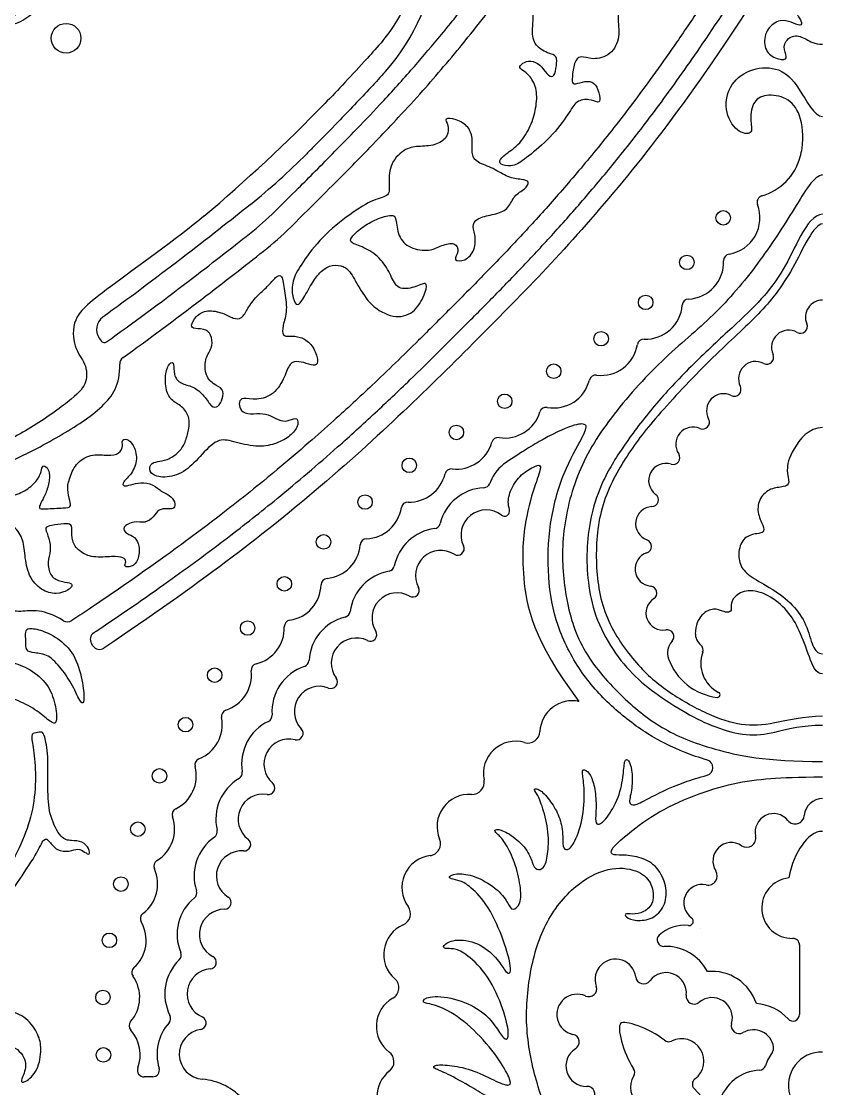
# Model space of a CAD drawing. Header units: millimetres. Extents: x 21 to 106, y -8 to 188.
# Drawn here: x 66.73 to 97.29, y 121.72 to 162.44 of the extents above; entities that cross this region are included whole.
import ezdxf

# ---------------------------------------------------------------- set-up
doc = ezdxf.new("R2010")
doc.units = ezdxf.units.MM
doc.header["$MEASUREMENT"] = 0
doc.layers.add('Layer 03', color=5, linetype='Continuous')

msp = doc.modelspace()

# ---------------------------------------------------------------- linework, layer by layer
at = {"layer": 'Layer 03'}
for p, q in [((69.704, 150.348), (69.774, 150.249)), ((69.459, 138.619), (69.406, 138.704)), ((96.405, 127.205), (96.405, 124.549)), ((92.93, 121.127), (92.385, 121.722))]:
    msp.add_line(p, q, dxfattribs=at)
for centre, radius in [((68.438, 161.795), 0.567), ((93.497, 154.944), 0.277), ((92.111, 153.245), 0.277), ((90.54, 151.718), 0.277), ((88.841, 150.333), 0.277), ((87.033, 149.093), 0.277), ((85.165, 147.945), 0.277), ((83.321, 146.758), 0.277), ((81.525, 145.501), 0.277), ((79.838, 144.102), 0.277), ((78.257, 142.582), 0.277), ((76.761, 140.98), 0.277), ((75.36, 139.294), 0.277), ((74.104, 137.497), 0.277), ((72.992, 135.608), 0.277), ((72, 133.653), 0.277), ((71.175, 131.622), 0.277), ((70.529, 129.527), 0.277), ((70.089, 127.38), 0.277), ((69.844, 125.202), 0.277), ((69.863, 123.011), 0.277)]:
    msp.add_circle(centre, radius, dxfattribs=at)
for centre, radius, start, end in [((76.928, 164.832), 4.764, 318.8071, 2.9508), ((74.93, 165.641), 7.646, 318.0381, 356.1356), ((34.507, 201.715), 60.966, 310, 315.92069), ((58.877, 176.017), 26.421, 308.8921, 315.1681), ((94.359, 157.843), 2.153, 286.4044, 344.669), ((95.038, 155.538), 0.25, 106.4044, 201.1045), ((67.678, 164.09), 12.46, 308.4802, 314.4795), ((93.497, 154.944), 1.401, 279.2103, 21.1045), ((67.687, 164.079), 13.296, 308.4802, 314.48), ((93.761, 153.314), 0.25, 99.2103, 182.3772), ((92.111, 153.245), 1.401, 272.6254, 2.3772), ((90.54, 151.718), 1.401, 267.5795, 355.7591), ((92.187, 151.596), 0.25, 92.6254, 175.7591), ((97.289, 151.152), 0.655, 90, 202.8154), ((70.177, 150.684), 0.58, 125.7563, 215.3112), ((95.993, 150.003), 0.655, 60.2912, 204.7828), ((96.446, 150.797), 0.26, 240.2911, 22.8154), ((69.897, 150.335), 0.15, 215.3112, 305.4354), ((90.47, 150.068), 0.25, 87.5795, 170.766), ((88.841, 150.333), 1.401, 262.8681, 350.766), ((70.785, 149.372), 0.3, 125.5612, 181.6066), ((94.736, 148.81), 0.655, 62.2551, 206.4945), ((95.162, 149.62), 0.26, 242.2551, 24.7828), ((87.033, 149.093), 1.401, 259.9669, 346.027), ((88.635, 148.694), 0.25, 82.8681, 166.027), ((93.516, 147.58), 0.655, 63.962, 208.5717), ((93.918, 148.402), 0.26, 243.962, 26.4945), ((85.165, 147.945), 1.401, 261.1739, 343.1675), ((86.745, 147.467), 0.25, 79.9669, 163.1675), ((92.713, 147.143), 0.26, 246.0703, 28.5717), ((92.342, 146.307), 0.655, 66.0703, 214.1931), ((83.321, 146.758), 1.401, 263.3938, 344.3728), ((84.911, 146.313), 0.25, 81.1739, 164.3728), ((91.585, 145.793), 0.26, 252.309, 34.1931), ((83.131, 145.118), 0.25, 83.3938, 166.5771), ((86.149, 144.242), 1.657, 124.1504, 157.6181), ((91.308, 144.922), 0.655, 72.309, 233.5338), ((81.525, 145.501), 1.401, 268.0895, 346.5771), ((84.456, 142.844), 1.807, 92.7156, 166.1389), ((84.358, 144.899), 0.25, 272.7156, 339.1991), ((90.764, 144.186), 0.26, 272.9885, 53.5338), ((79.838, 144.102), 1.401, 272.283, 351.2582), ((81.47, 143.851), 0.25, 88.0895, 171.2582), ((84.456, 142.844), 0.957, 52.1079, 205.7928), ((85.159, 143.747), 0.188, 232.1078, 0), ((90.812, 143.273), 0.655, 92.9885, 250.1859), ((82.725, 141.297), 1.807, 97.4622, 168.4625), ((82.458, 143.337), 0.25, 277.4622, 346.1389), ((79.904, 142.452), 0.25, 92.283, 175.4688), ((90.502, 142.412), 0.26, 288.3976, 70.1859), ((78.257, 142.582), 1.401, 275.374, 355.4688), ((82.725, 141.297), 0.957, 57.8084, 208.0898), ((83.369, 142.319), 0.25, 237.8084, 25.7928), ((90.79, 141.544), 0.655, 108.3976, 264.7471), ((81.06, 139.681), 1.807, 99.7987, 172.2852), ((80.71, 141.708), 0.25, 279.7987, 348.4625), ((76.761, 140.98), 1.401, 278.667, 358.5644), ((78.412, 140.938), 0.25, 95.374, 178.5644), ((90.707, 140.633), 0.26, 303.1892, 84.7471), ((81.06, 139.681), 0.957, 60.1713, 211.9209), ((81.66, 140.728), 0.25, 240.1713, 28.0899), ((91.207, 139.868), 0.655, 123.1892, 279.3499), ((79.506, 137.958), 1.807, 103.6174, 176.9203), ((79.021, 139.957), 0.25, 283.6174, 352.2852), ((68.492, 139.828), 0.3, 237.8339, 303.6635), ((75.36, 139.294), 1.401, 283.4806, 1.8487), ((77.01, 139.347), 0.25, 98.667, 181.8487), ((69.66, 138.864), 0.3, 123.833, 212.1006), ((79.506, 137.958), 0.957, 63.9817, 216.4775), ((80.035, 139.043), 0.25, 243.9817, 31.9209), ((91.356, 138.966), 0.26, 317.2805, 101.0377), ((93.526, 138.881), 2.246, 171.2969, 171.3011), ((93.022, 139.093), 0.589, 178.3699, 229.639), ((69.713, 138.779), 0.3, 212.1006, 303.8294), ((92.028, 138.345), 0.655, 137.2805, 199.6782), ((92.028, 138.345), 0.655, 36.96269365956966, 36.96270108647774), ((92.478, 138.453), 0.25, 340.3245, 49.639), ((77.451, 138.068), 0.25, 288.291, 356.9203), ((93.526, 138.881), 2.246, 199.6782, 263.2948), ((93.888, 137.949), 1.247, 160.3245, 242.9789), ((74.104, 137.497), 1.401, 287.9216, 6.6455), ((75.745, 137.688), 0.25, 103.4806, 186.6455), ((78.097, 136.115), 1.807, 108.291, 184.3647), ((78.535, 137.24), 0.25, 248.7338, 36.4775), ((78.097, 136.115), 0.957, 68.7339, 223.9398), ((93.276, 136.749), 0.1, 263.2948, 62.9789), ((87.738, 135.293), 1.23, 77.997, 177.4404), ((74.612, 135.926), 0.25, 107.9216, 191.1087), ((72.992, 135.608), 1.401, 291.497, 11.1087), ((76.939, 134.105), 1.807, 115.7265, 189.2464), ((76.046, 135.958), 0.25, 295.7265, 4.3647), ((77.228, 135.277), 0.25, 256.1513, 43.9398), ((86.05, 135.368), 0.46, 253.9027, 357.4404), ((76.939, 134.105), 0.957, 76.1513, 228.8719), ((85.581, 133.745), 1.23, 73.9027, 191.4525), ((72, 133.653), 1.401, 296.3275, 14.6748), ((73.597, 134.071), 0.25, 111.497, 194.6748), ((92.807, 133.968), 0.3, 284.9001, 73.3059), ((75.955, 132.003), 1.807, 120.5836, 193.3882), ((74.908, 133.774), 0.25, 300.5836, 9.2464), ((76.145, 133.196), 0.25, 260.9581, 48.8719), ((83.925, 133.409), 0.46, 266.2674, 11.4525), ((75.955, 132.003), 0.957, 80.9581, 233.0005), ((83.815, 131.723), 1.23, 86.2674, 202.7893), ((97.289, 132.09), 0.702, 90, 175.5841), ((72.732, 132.173), 0.25, 116.3275, 199.496), ((71.175, 131.622), 1.401, 301.2554, 19.496), ((95.419, 131.513), 0.702, 38.7431, 192.707), ((96.24, 132.171), 0.35, 218.7431, 355.5841), ((73.953, 131.527), 0.25, 304.7318, 13.3882), ((75.126, 129.836), 1.807, 124.7318, 198.1588), ((75.228, 131.039), 0.25, 265.1195, 53.0005), ((82.257, 131.068), 0.46, 277.3843, 22.7893), ((93.806, 130.408), 0.702, 56.1158, 212.7334), ((94.393, 131.281), 0.35, 236.1158, 12.707), ((75.126, 129.836), 0.957, 85.1195, 237.7852), ((72.032, 130.21), 0.25, 121.2554, 204.4234), ((82.474, 129.393), 1.23, 97.3843, 216.1986), ((70.529, 129.527), 1.401, 306.8388, 24.4234), ((92.921, 129.839), 0.35, 257.6046, 32.7334), ((92.696, 128.812), 0.702, 77.6046, 234.6664), ((96.124, 128.611), 1.157, 96.429, 271.2708), ((73.171, 129.195), 0.25, 309.4955, 18.1588), ((74.479, 127.608), 1.807, 129.4955, 202.6298), ((74.482, 128.815), 0.25, 269.8691, 57.7852), ((71.519, 128.206), 0.25, 126.8388, 209.9973), ((74.479, 127.608), 0.957, 89.8691, 242.2114), ((81.111, 128.395), 0.46, 293.3508, 36.1986), ((70.089, 127.38), 1.401, 312.006, 29.9973), ((81.781, 126.843), 1.23, 113.3508, 228.8031), ((92.018, 126.552), 1.406, 83.4204, 133.0823), ((92.197, 128.108), 0.16, 263.4204, 54.6664), ((91.228, 127.397), 0.25, 133.0823, 272.5143), ((92.018, 126.552), 1.406, 64.20273111453643, 64.20273918509045), ((96.155, 127.205), 0.25, 0, 91.2708), ((91.317, 125.373), 1.776, 27.2802, 92.5143), ((74.009, 125.336), 1.807, 133.9884, 206.967), ((72.58, 126.816), 0.25, 313.9884, 22.6298), ((73.916, 126.54), 0.25, 274.4068, 62.2114), ((89.39, 125.889), 0.776, 7.0106, 199.4483), ((71.194, 126.153), 0.25, 132.006, 215.1713), ((74.009, 125.336), 0.957, 94.4068, 246.6039), ((91.317, 125.373), 1.776, 142.2235, 143.039), ((69.844, 125.202), 1.401, 318.9427, 35.1713), ((80.668, 125.572), 0.46, 299.4355, 48.8031), ((90.457, 126.02), 0.3, 187.0106, 323.039), ((91.317, 125.373), 0.776, 353.3668, 143.039), ((93.071, 124.42), 1.776, 17.9024, 95.6889), ((88.375, 125.53), 0.3, 245.5561, 19.4483), ((81.498, 124.1), 1.23, 119.4355, 233.0488), ((87.93, 124.551), 0.776, 65.5561, 257.9938), ((92.385, 125.249), 0.3, 173.3668, 309.6023), ((93.071, 124.42), 0.776, 343.8486, 129.6023), ((94.65, 123.194), 1.776, 41.9835, 86.416), ((71.089, 124.117), 0.25, 138.9427, 222.0717), ((73.712, 123.034), 1.807, 138.2985, 197.0985), ((72.176, 124.403), 0.25, 318.2985, 26.967), ((73.53, 124.228), 0.25, 278.6616, 66.6039), ((94.104, 124.121), 0.3, 163.8486, 300.4698), ((96.155, 124.549), 0.25, 221.9835, 360), ((69.863, 123.011), 1.401, 339.1374, 42.0717), ((73.712, 123.034), 0.957, 98.6616, 265.6378), ((87.706, 123.499), 0.3, 301.9654, 77.9938), ((94.65, 123.194), 0.776, 8.5915, 120.4698), ((91.419, 123.762), 0.25, 231.5746, 296.3078), ((91.908, 122.774), 0.852, 306.8501, 116.3078), ((80.482, 122.75), 0.46, 307.9507, 53.0488), ((88.276, 122.586), 0.776, 121.9654, 271.6376), ((97.237, 121.857), 2.256, 145.6192, 160.8922), ((95.17, 123.272), 0.25, 325.6192, 8.5915), ((97.237, 121.857), 1.256, 87.6527, 197.6752), ((94.87, 122.678), 0.25, 273.0949, 340.8922), ((71.406, 122.423), 0.25, 159.1374, 272.7181), ((71.745, 122.429), 0.25, 269.5756, 17.0985), ((81.521, 121.417), 1.23, 127.9507, 231.6067), ((90.814, 121.771), 0.852, 148.6966, 318.1543), ((89.872, 122.344), 0.25, 328.6966, 33.4298), ((94.975, 120.739), 1.692, 93.0949, 163.3253), ((73.464, 119.791), 2.295, 40.5933, 85.6378), ((88.307, 121.511), 0.3, 315.4021, 91.6376), ((92.569, 121.891), 0.25, 126.8501, 222.5022)]:
    msp.add_arc(centre, radius, start, end, dxfattribs=at)
for points, knots in [([(76.408, 155.2), (76.705, 155.491), (77.216, 155.998), (77.976, 156.759), (78.68, 157.469), (79.505, 158.311), (80.48, 159.334), (81.556, 160.522), (82.655, 161.807), (83.552, 162.919), (84.308, 163.911), (85.207, 165.14), (86.394, 166.862), (87.638, 168.775), (88.789, 170.604), (89.452, 171.683), (89.831, 172.307)], [403.121389, 403.121389, 403.121389, 403.121389, 404.366196, 405.283823, 406.347856, 407.363971, 408.821468, 410.587339, 412.170742, 413.894395, 414.871506, 415.913777, 418.462405, 421.146295, 422.756802, 424.945679, 424.945679, 424.945679, 424.945679]), ([(97.048, 170.041), (95.938, 168.189), (94.503, 165.844), (92.692, 163.071), (91.782, 161.725), (90.932, 160.515), (90.16, 159.462), (89.43, 158.508), (88.746, 157.649), (88.086, 156.852), (87.45, 156.106), (86.83, 155.398), (86.025, 154.508), (85.023, 153.442), (83.965, 152.359), (82.918, 151.306), (81.696, 150.084), (80.232, 148.662), (78.831, 147.369), (77.621, 146.298), (76.22, 145.103), (74.369, 143.617), (71.964, 141.833), (70.027, 140.493), (68.865, 139.716), (68.659, 139.578)], [1.764396, 1.764396, 1.764396, 1.764396, 8.24258, 10.010607, 11.699039, 13.115658, 14.448007, 15.615941, 16.718887, 17.741745, 18.719841, 19.660615, 20.565186, 22.320284, 24.048952, 25.105322, 26.775646, 29.235918, 31.225087, 32.495989, 34.082791, 36.747956, 39.616763, 43.065947, 43.810982, 43.810982, 43.810982, 43.810982]), ([(63.394, 161.016), (63.412, 161.016), (64.135, 160.985), (65.109, 161.476), (65.664, 162.721), (65.334, 163.674), (64.738, 163.846), (64.298, 163.62), (64.031, 163.401), (63.968, 163.671), (64.329, 164.284), (65.377, 164.314), (65.918, 163.966), (66.16, 163.395), (66.36, 163.789), (66.049, 164.597), (66.219, 165.795), (66.725, 166.608), (67.312, 167.019), (67.43, 166.79), (66.865, 166.221), (66.607, 165.392), (66.73, 164.501), (66.928, 163.631), (66.628, 162.902), (66.287, 162.398), (66.545, 162.27), (67.705, 163.138), (69.32, 164.405), (71.267, 166.858), (73.362, 168.501), (75.742, 169.692), (78.55, 169.506), (80.726, 168.446), (81.534, 166.8), (81.661, 165.563), (81.686, 165.078)], [116.816608, 116.816608, 116.816608, 116.816608, 116.84709, 118.063933, 119.280777, 120.49762, 121.714464, 122.931307, 124.148151, 125.364994, 126.581838, 127.798681, 129.015525, 130.232368, 131.449212, 132.666055, 133.882899, 135.099742, 136.316586, 137.533429, 138.750273, 139.967116, 141.18396, 142.400803, 143.617647, 144.83449, 146.051334, 147.268177, 148.485021, 149.701864, 150.918708, 152.135551, 153.352395, 154.569238, 155.786082, 156.371648, 156.371648, 156.371648, 156.371648]), ([(77.003, 154.592), (77.281, 154.866), (77.895, 155.474), (78.741, 156.322), (79.843, 157.437), (80.918, 158.554), (82.008, 159.754), (82.852, 160.726), (83.683, 161.722), (84.565, 162.837), (85.53, 164.131), (86.626, 165.692), (87.746, 167.375), (88.62, 168.74), (89.079, 169.47), (89.195, 169.655)], [70.122904, 70.122904, 70.122904, 70.122904, 71.29215, 72.716551, 73.716042, 75.995425, 77.365326, 78.580593, 79.857682, 81.256866, 82.844205, 84.700527, 86.977207, 88.908289, 89.563703, 89.563703, 89.563703, 89.563703]), ([(69.493, 139.113), (69.525, 139.135), (70.483, 139.777), (72.203, 140.961), (74.501, 142.65), (76.658, 144.354), (78.529, 145.952), (80.204, 147.474), (81.877, 149.065), (83.442, 150.625), (84.956, 152.153), (86.108, 153.349), (87.27, 154.608), (88.467, 155.977), (89.742, 157.517), (91.144, 159.342), (92.744, 161.603), (94.755, 164.657), (96.203, 166.999), (97.049, 168.395)], [44.40233, 44.40233, 44.40233, 44.40233, 44.519619, 47.861865, 50.665565, 53.07519, 56.107116, 58.044488, 59.864917, 63.033372, 64.673803, 66.317397, 68.01384, 69.814271, 71.773094, 74.011146, 76.717117, 80.080973, 84.977914, 84.977914, 84.977914, 84.977914]), ([(97.049, 167.05), (93.463, 161.193), (89.208, 155.483), (84.257, 150.424), (78.904, 145.14), (73.572, 141.004), (69.88, 138.53)], [1.764396, 1.764396, 1.764396, 1.764396, 12.568604, 23.611124, 34.653643, 43.359824, 43.359824, 43.359824, 43.359824]), ([(80.513, 161.695), (80.316, 161.469), (79.84, 160.934), (79.104, 160.136), (78.561, 159.568), (78.304, 159.303)], [160.041833, 160.041833, 160.041833, 160.041833, 160.941055, 162.191684, 163.297819, 163.297819, 163.297819, 163.297819]), ([(80.615, 160.529), (80.432, 160.325), (79.838, 159.674), (78.932, 158.724), (78.109, 157.887), (77.709, 157.484), (77.614, 157.389)], [379.664771, 379.664771, 379.664771, 379.664771, 380.488127, 382.306013, 383.60587, 384.008492, 384.008492, 384.008492, 384.008492]), ([(96.435, 157.274), (96.464, 157.38), (96.587, 157.942), (96.471, 158.964), (95.938, 159.552), (95.099, 159.693), (94.581, 159.364), (94.518, 158.58), (94.66, 158.117), (94.017, 158.156), (93.491, 159.058), (93.742, 160.101), (94.589, 160.689), (95.663, 160.697), (96.364, 160.033), (96.965, 158.813), (97.289, 158.813)], [185.859287, 185.859287, 185.859287, 185.859287, 186.341807, 188.422307, 190.502807, 192.583307, 194.663808, 196.744308, 198.824808, 200.905308, 202.985808, 205.066309, 207.146809, 209.227309, 211.307809, 213.388309, 213.388309, 213.388309, 213.388309]), ([(73.696, 155.012), (72.663, 154.145), (69.495, 151.902), (68.657, 151.101), (68.71, 149.961), (69.221, 149.391), (69.258, 148.658), (68.835, 148.136), (67.192, 146.946), (65.578, 146.107), (63.692, 145.444), (62.729, 144.741), (62.461, 144.015), (62.771, 142.92), (63.59, 141.792), (64.71, 141.045), (64.998, 140.707), (64.907, 140.162), (64.669, 139.912), (64.771, 139.594), (65.111, 139.515), (65.845, 139.398), (66.182, 139.047), (66.153, 138.815), (65.887, 138.64), (65.824, 138.247), (66.013, 138.03), (66.659, 137.946), (67.472, 137.475), (67.94, 136.821), (68.101, 135.952), (68.059, 135.581), (67.786, 135.756), (67.197, 136.261), (66.44, 136.604), (65.557, 136.905), (65.115, 137.403), (65.087, 138.23), (64.364, 139.2), (63.416, 139.872), (63.062, 140.718), (62.264, 142.253), (61.655, 143.407), (60.85, 144.319), (60.743, 145.095), (61.368, 146.078), (62.895, 146.835), (64.14, 148.232), (64.886, 148.783), (65.621, 149.01), (65.405, 149.421), (64.075, 149.897), (62.318, 151.094), (61.402, 152.53), (60.948, 154.041), (60.657, 155.488), (60.419, 155.553), (60.193, 154.97), (60.387, 153.221), (60.883, 151.817), (61.607, 150.738), (62.838, 149.841), (64.122, 149.302), (63.766, 149.161), (61.294, 149.647), (59.221, 150.867), (57.386, 152.724), (55.859, 155.103), (55.124, 156.578), (54.897, 157.096)], [13.226157, 13.226157, 13.226157, 13.226157, 14.615142, 16.004127, 17.393112, 18.782097, 20.171082, 21.560067, 22.949052, 24.338037, 25.727023, 27.116008, 28.504993, 29.893978, 31.282963, 32.671948, 34.060933, 35.449918, 36.838903, 38.227888, 39.616873, 41.005859, 42.394844, 43.783829, 45.172814, 46.561799, 47.950784, 49.339769, 50.728754, 52.117739, 53.506724, 54.895709, 56.284694, 57.67368, 59.062665, 60.45165, 61.840635, 63.22962, 64.618605, 66.00759, 67.396575, 68.78556, 70.174545, 71.56353, 72.952516, 74.341501, 75.730486, 77.119471, 78.508456, 79.897441, 81.286426, 82.675411, 84.064396, 85.453381, 86.842366, 88.231351, 89.620337, 91.009322, 92.398307, 93.787292, 95.176277, 96.565262, 97.954247, 99.343232, 100.732217, 102.121202, 103.510187, 104.899173, 105.650644, 105.650644, 105.650644, 105.650644]), ([(68.333, 139.574), (67.973, 139.8), (67.3, 140.022), (66.734, 139.886), (66.001, 140.013), (65.67, 140.123), (65.843, 140.627), (65.595, 141.283), (64.637, 141.762), (63.945, 142.492), (63.233, 143.322), (63.292, 144.182), (63.856, 144.701), (66.184, 145.534), (68.226, 146.615), (69.909, 147.686), (70.507, 148.577), (70.485, 149.364)], [44.155665, 44.155665, 44.155665, 44.155665, 45.194905, 46.38509, 47.575276, 48.765461, 49.955646, 51.145832, 52.336017, 53.526202, 54.716388, 55.906573, 57.096759, 58.286944, 59.477129, 60.667315, 61.785182, 61.785182, 61.785182, 61.785182]), ([(92.894, 134.255), (92.575, 134.351), (91.728, 134.652), (90.639, 135.187), (89.197, 136.289), (88.005, 137.615), (87.108, 139.377), (86.779, 141.208), (86.834, 143.295), (87.383, 145.285), (88.206, 146.685), (88.344, 147.083), (87.932, 147.111), (86.922, 146.692), (85.779, 145.993), (85.219, 145.613)], [89.305775, 89.305775, 89.305775, 89.305775, 90.477515, 92.933667, 95.389818, 97.84597, 100.302121, 102.758273, 105.214424, 107.670576, 110.126727, 112.582879, 115.03903, 117.495182, 119.194484, 119.194484, 119.194484, 119.194484]), ([(85.347, 143.747), (85.347, 143.836), (85.264, 144.061), (85.374, 144.591), (85.777, 145.183), (86.375, 145.505), (86.594, 145.538), (86.415, 145.002), (85.972, 143.717), (85.716, 141.492), (86.243, 138.822), (87.994, 136.496)], [53.197865, 53.197865, 53.197865, 53.197865, 54.620658, 56.577146, 58.533634, 60.490122, 62.44661, 64.403098, 66.359586, 68.316075, 70.272563, 70.272563, 70.272563, 70.272563]), ([(56.121, 126.956), (56.046, 126.474), (55.664, 126.08), (54.814, 126.031), (54.162, 126.388), (53.932, 127.322), (54.446, 128.189), (55.538, 128.635), (56.867, 128.493), (58.462, 127.629), (60.057, 127.199), (61.75, 127.081), (62.162, 127.114), (62.114, 126.848), (61.545, 126.186), (61.372, 125.533), (61.281, 124.515), (61.138, 123.784), (60.827, 123.285), (60.487, 123.161), (60.653, 123.091), (61.131, 123.174), (61.408, 123.604), (61.505, 124.012), (61.775, 123.652), (62.527, 123.041), (63.658, 122.888), (64.955, 123.179), (65.847, 123.603), (66.777, 123.19), (66.975, 122.506), (66.649, 121.974), (66.84, 121.911), (67.396, 122.395), (67.508, 123.285), (67.404, 123.762), (66.959, 124.461), (66.212, 124.735), (65.482, 124.561), (65.011, 124.322), (64.91, 124.419), (64.926, 125.386), (64.534, 126.018), (63.785, 126.033), (63.328, 125.813), (63.119, 125.62), (62.845, 125.622), (62.803, 125.484), (63.13, 125.302), (63.698, 125.236), (64.003, 125.221), (64.364, 124.565), (64.063, 123.886), (63.456, 123.463), (62.61, 123.488), (61.869, 124.15), (61.744, 124.866), (61.881, 125.836), (62.548, 126.759), (63.42, 127.259), (64.732, 127.751), (65.244, 128.149), (65.375, 128.023), (65.406, 127.35), (65.571, 126.932), (65.972, 126.911), (66.233, 126.997), (66.04, 127.376), (65.852, 127.916), (66.026, 128.729), (66.543, 129.535), (67.332, 130.679), (67.609, 131.352), (67.792, 131.163), (68.075, 130.791), (68.572, 130.757), (68.901, 130.91), (69.151, 130.745), (69.354, 130.606), (69.332, 130.879), (69.067, 131.165), (68.638, 131.189), (68.259, 131.217), (67.8, 132.109), (67.73, 132.958), (67.769, 134.504), (67.607, 135.227), (67.535, 135.351), (67.287, 135.294), (67.073, 135.256), (67.195, 134.73), (67.309, 133.652), (67.197, 132.358), (66.821, 131.217), (66.184, 129.991), (65.241, 128.923), (64.151, 128.185), (62.941, 127.733), (61.499, 127.587), (60.203, 127.664), (58.418, 128.422), (57.268, 129.533), (56.752, 131.274), (57.291, 132.717), (58.264, 133.561), (59.817, 133.698), (61.001, 132.921), (60.979, 131.608), (60.196, 130.874), (59.11, 131.265), (59.001, 131.987), (59.235, 132.38)], [59.072972, 59.072972, 59.072972, 59.072972, 59.789738, 60.619146, 61.448553, 62.27796, 63.107367, 63.936774, 64.766181, 65.595588, 66.424996, 67.254403, 68.08381, 68.913217, 69.742624, 70.572031, 71.401438, 72.230846, 73.060253, 73.88966, 74.719067, 75.548474, 76.377881, 77.207288, 78.036696, 78.866103, 79.69551, 80.524917, 81.354324, 82.183731, 83.013138, 83.842546, 84.671953, 85.50136, 86.330767, 87.160174, 87.989581, 88.818988, 89.648396, 90.477803, 91.30721, 92.136617, 92.966024, 93.795431, 94.624838, 95.454245, 96.283653, 97.11306, 97.942467, 98.771874, 99.601281, 100.430688, 101.260095, 102.089503, 102.91891, 103.748317, 104.577724, 105.407131, 106.236538, 107.065945, 107.895353, 108.72476, 109.554167, 110.383574, 111.212981, 112.042388, 112.871795, 113.701203, 114.53061, 115.360017, 116.189424, 117.018831, 117.848238, 118.677645, 119.507053, 120.33646, 121.165867, 121.995274, 122.824681, 123.654088, 124.483495, 125.312903, 126.14231, 126.971717, 127.801124, 128.630531, 129.459938, 130.289345, 131.118753, 131.94816, 132.777567, 133.606974, 134.436381, 135.265788, 136.095195, 136.924603, 137.75401, 138.583417, 139.412824, 140.242231, 141.071638, 141.901045, 142.730453, 143.55986, 144.389267, 145.218674, 146.048081, 146.877488, 147.706895, 148.536303, 149.256639, 149.256639, 149.256639, 149.256639]), ([(97.289, 107.838), (96.834, 107.838), (96.101, 109.272), (94.671, 111.229), (92.321, 113.419), (88.256, 116.908), (86.226, 118.529), (84.85, 119.223), (83.675, 119.682), (82.768, 119.905), (83.003, 120.096), (84.391, 119.928), (85.588, 119.536), (86.551, 118.898), (86.988, 118.517), (87.2, 118.73), (86.54, 119.57), (85.275, 120.976), (83.706, 121.895), (82.849, 122.362), (82.404, 122.507), (82.471, 122.64), (83.117, 122.629), (83.985, 122.44), (84.899, 121.961), (85.411, 121.783), (85.388, 122.084), (84.943, 122.885), (84.004, 124.014), (82.944, 124.784), (82.229, 124.985), (81.994, 124.997), (82.173, 125.276), (83.256, 125.209), (84.284, 124.729), (84.764, 124.193), (85.11, 123.634), (85.266, 123.578), (85.345, 123.835), (85.099, 124.874), (84.449, 126.21), (83.611, 126.936), (83.198, 127.081), (82.874, 127.048), (82.773, 127.159), (83.187, 127.45), (84.169, 127.327), (84.884, 126.702), (85.18, 126.198), (85.349, 126.073), (85.439, 126.287), (85.162, 127.322), (84.555, 128.733), (83.824, 129.464), (83.477, 129.669), (83.084, 129.714), (83.013, 129.847), (83.414, 129.954), (84.092, 129.838), (84.972, 129.295), (85.32, 128.751), (85.445, 128.483), (85.801, 128.751), (85.784, 129.428), (85.564, 130.368), (85.205, 131.094), (84.891, 131.453), (84.739, 131.551), (84.873, 131.668), (85.393, 131.435), (86.03, 130.87), (86.227, 130.314), (86.353, 130.036), (86.675, 130.099), (86.819, 130.619), (86.861, 131.493), (86.617, 132.479), (86.385, 133.012), (86.228, 133.169), (86.505, 133.169), (86.932, 132.682), (87.269, 132.105), (87.397, 131.438), (87.359, 130.913), (87.532, 130.778), (87.832, 131.048), (88.186, 132.097), (88.216, 133.296), (88.092, 133.844), (88.185, 133.936), (88.447, 133.728), (88.617, 133.172), (88.671, 132.416), (88.602, 131.852), (88.733, 131.767), (89.034, 131.976), (89.543, 132.825), (89.707, 133.747), (89.722, 134.308), (89.886, 134.276), (90.026, 133.942), (90.038, 133.155), (89.862, 132.593), (90.088, 132.501), (90.524, 132.727), (91.607, 133.296), (92.577, 133.596), (92.885, 133.678)], [0, 0, 0, 0, 0.847774, 1.695549, 2.543323, 3.391098, 4.238872, 5.086647, 5.934421, 6.782196, 7.62997, 8.477745, 9.325519, 10.173294, 11.021068, 11.868843, 12.716617, 13.564392, 14.412166, 15.259941, 16.107715, 16.95549, 17.803264, 18.651039, 19.498813, 20.346587, 21.194362, 22.042136, 22.889911, 23.737685, 24.58546, 25.433234, 26.281009, 27.128783, 27.976558, 28.824332, 29.672107, 30.519881, 31.367656, 32.21543, 33.063205, 33.910979, 34.758754, 35.606528, 36.454303, 37.302077, 38.149851, 38.997626, 39.8454, 40.693175, 41.540949, 42.388724, 43.236498, 44.084273, 44.932047, 45.779822, 46.627596, 47.475371, 48.323145, 49.17092, 50.018694, 50.866469, 51.714243, 52.562018, 53.409792, 54.257567, 55.105341, 55.953116, 56.80089, 57.648664, 58.496439, 59.344213, 60.191988, 61.039762, 61.887537, 62.735311, 63.583086, 64.43086, 65.278635, 66.126409, 66.974184, 67.821958, 68.669733, 69.517507, 70.365282, 71.213056, 72.060831, 72.908605, 73.75638, 74.604154, 75.451928, 76.299703, 77.147477, 77.995252, 78.843026, 79.690801, 80.538575, 81.38635, 82.234124, 83.081899, 83.929673, 84.777448, 85.625222, 86.472997, 87.320771, 88.168546, 88.528724, 88.528724, 88.528724, 88.528724])]:
    msp.add_open_spline(points, degree=3, knots=knots, dxfattribs=at)
for points, degree in [([(86.082, 157.306), (86.312, 157.491), (86.912, 157.982), (87.647, 158.961), (87.876, 159.424), (88.408, 159.495), (88.748, 159.306), (88.832, 159.454), (88.696, 159.98), (88.436, 160.193), (88.008, 160.1), (87.728, 160.003), (87.734, 160.287), (87.799, 160.879), (88.041, 161.168), (88.484, 160.949), (89.237, 161.131), (89.589, 161.845), (89.435, 162.643), (89.597, 163.06), (89.928, 163.386), (90.198, 163.357), (90.169, 163.536), (89.816, 163.748), (89.129, 163.681), (88.889, 163.411), (88.778, 163.693), (88.775, 164.219), (88.459, 164.688), (88.43, 165.081), (88.508, 165.359), (88.204, 165.325), (87.674, 164.894), (87.486, 164.458), (87.351, 163.951), (87.119, 163.754), (86.646, 163.933), (86.172, 163.986), (85.763, 163.629), (85.486, 163.646), (85.388, 163.477), (85.706, 163.188), (86.12, 163.075), (86.293, 162.725), (86.21, 162.197), (86.234, 161.539), (86.845, 161.195), (87.173, 161.147), (87.141, 160.748), (87.069, 160.308), (86.835, 160.324), (86.594, 160.716), (86.246, 160.956), (85.904, 160.9), (85.682, 160.7), (85.827, 160.588), (86.138, 160.372), (86.418, 159.842), (86.37, 159.12), (86.17, 158.454), (85.77, 157.762), (85.16, 157.359), (84.928, 157.097), (85.025, 156.955), (85.529, 156.876), (85.851, 157.122), (86.082, 157.306)], 3), ([(97.289, 164.65), (97.121, 164.65), (97.086, 164.251), (96.674, 163.839), (96.282, 163.427), (96.204, 162.787), (96.524, 162.431), (96.467, 162.232), (96.09, 162.417), (95.685, 162.531), (95.152, 162.204), (95.002, 161.521), (95.322, 161.045), (95.912, 160.938), (95.912, 161.13), (95.742, 161.592), (96.19, 161.976), (96.666, 161.777), (96.965, 161.564), (97.289, 161.564)], 3), ([(77.489, 153.279), (77.674, 153.547), (78.17, 154.214), (79.282, 155.119), (80.217, 155.693), (80.796, 155.75), (80.747, 156.248), (80.764, 157.041), (81.409, 157.64), (81.917, 157.668), (82.616, 157.713), (83.016, 158.047), (83.037, 158.504), (82.814, 158.757), (83.31, 158.727), (83.817, 158.433), (83.959, 157.936), (83.888, 157.327), (84.091, 157.053), (84.739, 156.851), (85.29, 156.461), (85.831, 156.41), (86.141, 156.34), (85.966, 156.04), (85.501, 155.81), (85.339, 155.3), (84.856, 155.079), (84.213, 154.989), (83.886, 154.699), (84.054, 154.342), (84.053, 153.704), (83.657, 153.268), (83.162, 153.308), (83.449, 153.654), (83.291, 154.04), (82.743, 153.901), (82.328, 153.653), (81.516, 153.762), (81.08, 154.227), (81.024, 154.97), (80.904, 155.088), (80.27, 154.91), (79.706, 154.584), (79.268, 154.181), (79.269, 153.97), (79.872, 153.813), (80.486, 153.364), (80.838, 152.73), (81.063, 152.184), (81.736, 152.271), (82.214, 152.545), (82.185, 152.154), (81.775, 151.335), (81.041, 151.068), (80.124, 151.493), (79.612, 152.265), (79.245, 152.97), (78.938, 153.135), (78.481, 153.154), (78.049, 152.816), (77.765, 152.372), (77.399, 151.696), (77.217, 151.555), (77.039, 151.987), (77.062, 152.602), (77.304, 153.01), (77.489, 153.279)], 3), ([(97.289, 156.573), (96.964, 156.573), (96.259, 155.341), (94.847, 153.166), (93.172, 151.181), (91.177, 149.598), (89.098, 147.285), (87.819, 145.153), (87.279, 142.661), (87.437, 140.493), (88.019, 138.462), (89.57, 136.677), (91.121, 135.424), (92.955, 134.663), (95.119, 134.203), (97.289, 134.203)], 3), ([(75.466, 155.452), (74.047, 154.308), (71.741, 152.524), (69.838, 151.154)], 3), ([(97.289, 155.08), (96.966, 155.08), (96.427, 154.298), (95.819, 152.938), (94.991, 151.835), (93.92, 150.828), (92.333, 149.371), (90.921, 147.874), (89.742, 146.346), (88.857, 144.9), (88.441, 143.635), (88.278, 142.395), (88.309, 141.216), (88.512, 139.95), (89.168, 138.571), (90.017, 137.522), (90.981, 136.73), (92.247, 135.941), (93.332, 135.433), (94.546, 135.144), (95.54, 135.319), (96.481, 135.592), (97.289, 135.592)], 3), ([(73.099, 152.521), (73.941, 153.164), (74.749, 153.794), (75.431, 154.336)], 3), ([(97.289, 154.712), (96.951, 154.712), (96.132, 152.795), (94.913, 151.271), (93.195, 149.76), (90.928, 147.366), (89.822, 145.933), (88.772, 144.043), (88.578, 141.839), (88.876, 139.761), (90.113, 137.924), (91.321, 136.874), (92.911, 135.971), (94.236, 135.549), (95.345, 135.617), (96.555, 135.94), (97.289, 135.94)], 3), ([(73.615, 151.845), (74.461, 152.491), (75.273, 153.124), (75.96, 153.671)], 3), ([(72.997, 146.447), (72.939, 146.294), (72.783, 146.007), (72.265, 145.679), (71.934, 145.653), (71.612, 145.574), (71.607, 145.165), (72.165, 144.991), (72.948, 145.2), (73.532, 145.827), (74.213, 146.558), (74.776, 146.419), (75.711, 146.173), (76.411, 146.301), (76.954, 146.577), (77.293, 146.954), (77.296, 147.377), (76.936, 147.202), (76.642, 147.165), (76.23, 147.413), (75.856, 147.51), (75.319, 147.428), (75.044, 147.638), (75.032, 147.934), (75.138, 148.096), (75.696, 147.976), (76.373, 148.171), (76.798, 148.895), (76.952, 149.436), (77.3, 149.484), (77.706, 149.359), (78.031, 149.272), (78.049, 149.62), (77.797, 150.161), (77.378, 150.421), (76.94, 150.441), (76.679, 150.412), (76.688, 150.808), (76.892, 151.413), (76.757, 152.184), (76.689, 152.811), (76.439, 152.714), (76.13, 152.319), (75.696, 151.962), (75.349, 151.48), (75.147, 151.075), (74.819, 151.085), (74.443, 151.316), (73.806, 151.461), (73.373, 151.2), (73.17, 150.796), (73.305, 150.709), (73.826, 150.709), (74.009, 150.391), (74.015, 149.964), (73.743, 149.644), (73.704, 148.983), (74.035, 148.574), (74.462, 148.448), (74.413, 148.035), (74.24, 147.71), (73.98, 147.696), (73.728, 148.158), (73.275, 148.541), (72.798, 148.592), (72.511, 148.953), (72.584, 149.423), (72.389, 149.451), (72.212, 149.04), (72.223, 148.331), (72.473, 147.949), (72.922, 147.73), (73.161, 147.293), (73.128, 146.926), (73.054, 146.6), (72.997, 146.447)], 3), ([(69.984, 150.213), (70.956, 150.905), (72.053, 151.722), (73.099, 152.521)], 3), ([(70.61, 149.616), (71.56, 150.295), (72.611, 151.079), (73.615, 151.845)], 3), ([(97.289, 146.946), (96.769, 146.946), (96.049, 146.028), (95.883, 145.276), (96.062, 144.804), (95.832, 144.67), (95.297, 144.645), (94.869, 144.269), (94.767, 143.707), (95.051, 143.161), (95.057, 142.931), (94.827, 142.905), (94.273, 142.799), (94.048, 142.207), (94.127, 141.641), (94.529, 141.239), (95.358, 140.811), (96.188, 140.191), (96.687, 139.443), (96.903, 138.525), (97.102, 138.317), (97.289, 138.317)], 3), ([(65.838, 144.231), (65.592, 144.196), (65.04, 144.136), (64.352, 144.028), (63.839, 143.514), (63.789, 143.141), (64.029, 142.992), (64.443, 143.117), (65.073, 143.44), (65.695, 143.44), (66.44, 143.233), (66.805, 142.744), (66.86, 142.09), (66.984, 141.279), (67.488, 140.701), (68.084, 140.568), (68.547, 140.734), (68.696, 140.924), (68.621, 141.031), (68.183, 141.064), (67.811, 141.279), (67.72, 141.825), (67.869, 142.238), (67.794, 142.726), (67.621, 143.107), (67.736, 143.197), (68.274, 143.264), (68.621, 143.288), (68.679, 143.098), (68.638, 142.61), (68.911, 142.214), (69.456, 141.957), (70.225, 142.04), (70.655, 141.99), (70.746, 141.833), (70.622, 141.627), (70.92, 141.602), (71.209, 141.858), (71.25, 142.462), (71.068, 142.784), (70.738, 142.883), (70.539, 143.14), (71.05, 143.398), (71.446, 143.278), (71.8, 143.528), (71.938, 143.838), (72.343, 143.855), (72.584, 143.82), (72.61, 144.113), (72.377, 144.381), (72.061, 144.489), (71.788, 144.786), (71.258, 144.866), (70.9, 144.754), (70.622, 144.681), (70.56, 144.85), (70.96, 145.163), (71.183, 145.749), (71.014, 146.319), (70.74, 146.544), (70.534, 146.44), (70.625, 146.279), (70.491, 145.926), (70.052, 145.862), (69.465, 145.956), (68.833, 145.645), (68.561, 145.022), (68.463, 144.584), (68.593, 144.122), (68.63, 143.899), (68.409, 143.883), (67.58, 143.834), (67.358, 143.834), (67.517, 144.144), (67.715, 144.524), (67.834, 145.047), (67.771, 145.38), (67.571, 145.539), (67.5, 145.357), (67.435, 145.039), (67.061, 144.635), (66.514, 144.342), (66.084, 144.265), (65.838, 144.231)], 3), ([(84.617, 144.873), (84.608, 144.852), (84.6, 144.831), (84.592, 144.81)], 3), ([(97.289, 137.551), (97.016, 137.551), (96.793, 138.164), (96.399, 139.245), (95.977, 139.966), (95.212, 140.602), (94.41, 140.798), (93.873, 140.496), (93.78, 140.15), (93.829, 139.959), (93.678, 139.87), (93.492, 139.928), (93.162, 140.069), (92.658, 139.866), (92.432, 139.409), (92.432, 139.067)], 3), ([(69.059, 137.205), (69.009, 137.496), (68.838, 138.217), (68.204, 138.883), (67.513, 139.229), (66.982, 139.312), (66.873, 139.178), (66.911, 138.774), (66.893, 138.419), (67.212, 138.339), (67.763, 138.307), (68.268, 137.744), (68.704, 137.116), (69.017, 136.355), (69.139, 136.47), (69.109, 136.913), (69.059, 137.205)], 3), ([(97.289, 108.691), (97.013, 108.691), (96.62, 109.05), (95.813, 110.337), (94.773, 111.716), (93.833, 112.694), (92.396, 114.131), (91.044, 115.363), (89.997, 116.335), (88.747, 117.949), (87.06, 120.078), (86.372, 121.845), (85.909, 123.986), (86.082, 126.217), (86.681, 128.157), (87.943, 129.654), (89.316, 130.242), (90.343, 130.032), (90.808, 129.557), (90.879, 128.776), (90.466, 128.433), (90.027, 128.363), (89.693, 128.425), (89.816, 128.214), (90.308, 128.091), (90.966, 128.258), (91.344, 128.828), (91.335, 129.549), (90.94, 130.277), (90.29, 130.576), (89.605, 130.651), (89.202, 130.616), (89.219, 130.888), (89.737, 131.336), (90.812, 132.205), (92.398, 132.937), (93.9, 133.403), (95.275, 133.57), (96.325, 133.615), (97.289, 133.615)], 3), ([(97.289, 131.539), (96.977, 131.539), (96.474, 131.117), (96.088, 130.289), (95.995, 129.761)], 3), ([(89.586, 124.209), (89.433, 124.081), (89.658, 123.123), (90.081, 122.482)], 3), ([(91.264, 123.566), (90.662, 124.043), (89.727, 124.351), (89.586, 124.209)], 3), ([(71.743, 122.179), (71.582, 122.181), (71.418, 122.173)], 2)]:
    msp.add_open_spline(points, degree=degree, dxfattribs=at)

doc.saveas('drawing.dxf')
